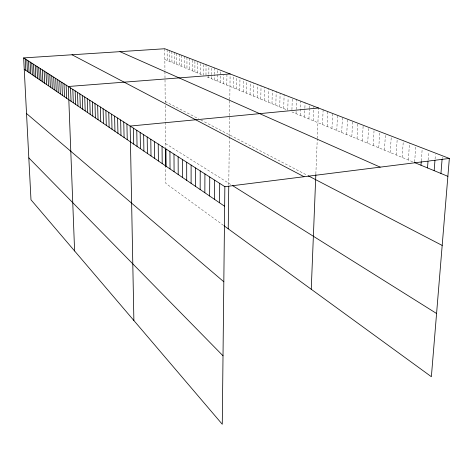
<?xml version="1.0" encoding="UTF-8"?>
<svg xmlns="http://www.w3.org/2000/svg" width="473" height="473" viewBox="0 0 473 473"><rect width="100%" height="100%" fill="white"/><g stroke="black" fill="none" stroke-linecap="round" stroke-linejoin="round"><path stroke-width="0.35" stroke-dasharray="2.37 1.77" d="M192.227 70.784L192.227 59.332M194.906 71.89L194.917 60.367M197.619 73.013L197.643 61.419M200.369 74.149L200.404 62.483M203.154 75.296L203.195 64.293M205.986 74.988L206.033 64.653M208.835 77.643L208.853 74.846M208.859 74.149L208.906 65.759M211.733 78.843L211.815 66.882M214.671 80.055L214.707 75.095M214.712 74.391L214.76 68.017M217.651 81.279L217.751 69.17M220.666 82.527L220.779 70.335M223.723 83.792L223.812 75.13M226.821 85.069L226.951 73.445M228.772 184.707L229.352 136.928M229.364 136.224L229.606 116.305M229.612 115.613L229.795 100.365M229.807 99.667L230.12 73.936M233.195 87.7L233.36 75.183M236.47 89.054L236.648 76.455M239.793 90.426L239.982 77.738M243.157 91.815L243.37 79.044M246.581 93.222L246.8 80.369M250.046 94.659L250.288 81.711M253.569 96.108L253.824 83.071M257.141 97.586L257.413 84.454M260.765 99.082L261.055 85.861M264.448 100.601L264.75 87.286M268.185 102.144L268.51 88.735M271.975 103.711L272.318 90.201M275.83 105.302L276.191 91.697M279.744 106.916L280.122 93.211M283.717 108.559L284.119 94.754M287.755 110.227L288.134 97.781M291.93 109.706L292.302 97.905M296.027 113.638L296.488 99.519M300.26 115.388L300.751 101.163M304.565 117.162L304.872 108.565M304.896 107.85L305.079 102.83M308.94 118.971L309.318 108.861M309.342 108.14L309.478 104.527M313.392 120.81L313.948 106.248M315.863 173.828L317.253 139.168M317.282 138.483L318.5 108.004M322.515 124.576L323.124 109.789M327.192 126.504L327.83 111.598M331.951 128.467L332.62 113.443M336.788 130.465L337.486 115.323M341.713 132.499L342.446 117.233M346.727 134.569L347.489 119.178M351.829 136.679L352.622 121.159M357.026 138.82L357.848 123.169M362.312 141.007L363.169 125.221M367.698 143.224L368.591 127.314M373.179 145.489L374.108 129.436M378.767 147.795L379.73 131.606M384.46 150.148L385.465 133.818M390.26 152.543L391.301 136.064M396.167 154.984L397.255 138.358M402.192 157.468L403.321 140.7M408.335 160.004L409.512 143.083M414.655 161.878L415.72 146.937M421.307 160.921L422.206 148.717M428.112 159.951L428.715 151.981M435.071 158.963L435.414 154.576M442.143 158.585L442.255 157.166M164.852 59.486L202.598 75.071M207.121 76.933L287.081 109.949M291.859 111.918L413.349 162.073M165.189 101.459L198.613 118.835M200.789 119.965L306.859 175.093M165.526 143.585L231.912 185.197M223.469 225.367L165.852 183.423L165.721 167.182M167.111 49.647L167.188 60.449M164.764 48.743L164.935 70.246M164.947 71.589L165.201 102.812M165.219 105.52L165.349 121.656M165.355 122.324L165.562 147.901M171.888 51.492L171.953 62.418M169.488 50.564L169.559 61.425M179.279 54.342L179.32 65.457M176.79 53.378L176.837 64.434M174.324 52.432L174.377 63.417M184.364 56.299L184.387 67.55M181.803 55.317L181.839 66.498M189.572 58.309L189.578 69.691M186.953 57.298L186.965 68.615"/><path stroke-width="0.71" d="M191.104 183.347L191.104 165.077M195.586 186.409L195.609 167.962M200.162 189.543L200.221 170.907M204.844 192.742L204.927 173.922M209.628 196.011L209.746 177.003M214.523 199.358L214.671 180.154M219.525 202.781L219.703 183.376M23.65 57.913L224.858 186.675L222.269 424.257L30.982 199.783L23.65 57.913L164.764 48.743L449.35 158.443L431.37 376.715L224.06 225.798M228.234 228.837L228.755 186.173M311.246 289.269L315.84 174.555M420.994 165.231L421.254 161.642M427.509 167.921L428.006 161.399M434.161 170.664L434.959 160.424M440.948 173.467L442.084 159.295M224.858 186.675L449.35 158.443M318.5 108.004L130.146 126.066L133.883 320.534M230.12 73.936L68.313 86.5L74.604 250.968M414.602 162.594L447.878 176.328M119.965 51.658L380.197 167.14M308.1 175.737L442.184 245.434M72.02 54.773L304.044 176.719M232.438 185.528L436.579 313.498M24.235 69.253L224.645 206.281M26.523 113.526L223.824 281.778M28.818 157.893L223.014 355.802M28.481 61.005L29.06 72.552M26.849 59.959L27.428 71.435M25.24 58.93L25.826 70.341M33.494 64.216L34.068 75.976M31.803 63.134L32.377 74.817M30.13 62.064L30.704 73.676M38.715 67.556L39.283 79.541M36.953 66.427L37.521 78.335M35.215 65.315L35.782 77.146M44.149 71.033L44.704 83.248M42.316 69.856L42.872 81.995M40.501 68.697L41.062 80.759M49.813 74.657L50.357 87.115M47.897 73.433L48.447 85.808M46.011 72.227L46.561 84.519M55.713 78.435L56.252 91.141M53.721 77.158L54.259 89.781M51.752 75.899L52.296 88.439M59.793 81.043L60.319 93.926M57.741 79.73L58.268 92.525M66.137 85.105L66.646 98.254M63.991 83.733L64.505 96.788M61.874 82.379L62.401 95.345M70.554 87.931L71.051 101.263M77.477 92.359L77.962 105.987M75.136 90.863L75.621 104.385M72.824 89.385L73.321 102.812M82.278 95.434L82.745 109.257M79.86 93.885L80.333 107.608M87.233 98.603L87.688 112.633M84.732 97.006L85.199 110.936M92.347 101.878L92.785 116.122M89.769 100.229L90.213 114.365M97.633 105.26L98.053 119.722M94.967 103.552L95.398 117.907M103.096 108.755L103.498 123.447M100.341 106.993L100.755 121.573M108.743 112.373L109.133 127.296M105.893 110.546L106.289 125.357M114.596 116.116L114.957 131.281M111.646 114.224L112.018 129.271M120.65 119.988L120.993 135.408M117.594 118.037L117.948 133.327M126.924 124.003L127.243 139.683M123.76 121.981L124.086 137.525M136.774 130.312L137.052 146.388M133.433 128.171L133.723 144.111M140.179 132.487L140.446 148.705M147.192 136.975L147.422 153.477M143.656 134.71L143.898 151.07M150.798 139.281L151.011 155.93M158.224 144.034L158.402 160.986M154.476 141.634L154.671 158.431M162.05 146.482L162.204 163.587M165.946 148.977L166.082 166.242M165.574 149.338L165.716 166.472M173.987 154.121L174.082 171.711M169.925 151.526L170.044 168.944M178.132 156.776L178.209 174.525M182.365 159.484L182.412 177.405M186.687 162.251L186.711 180.343"/></g></svg>
